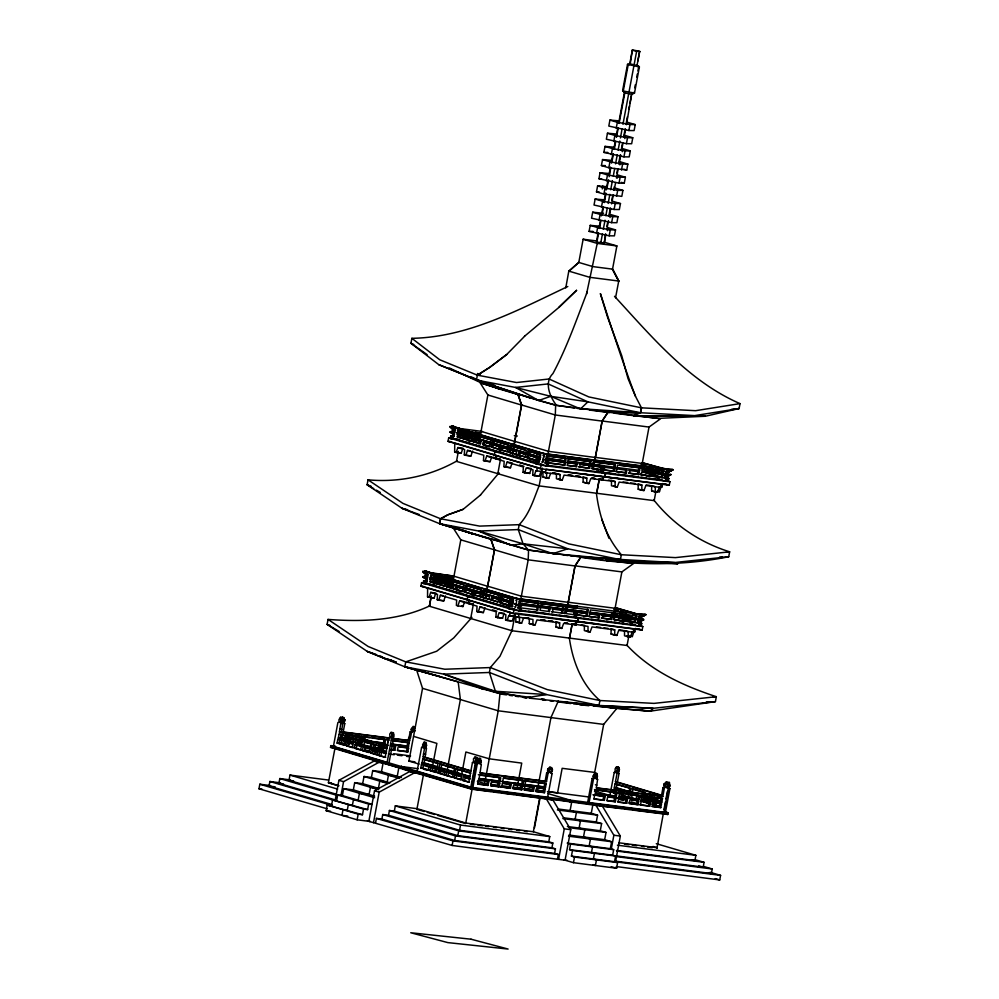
<?xml version="1.0" encoding="UTF-8"?>
<svg xmlns="http://www.w3.org/2000/svg" width="999" height="999" viewBox="0 0 999 999"><rect width="100%" height="100%" fill="white"/><g stroke="black" fill="none" stroke-linecap="round" stroke-linejoin="round"><path stroke-width="1.5" d="M628.933 635.476L627.072 645.491L512.012 630.744L515.322 612.999L634.028 628.808L633.378 632.267L618.743 630.369L616.858 635.389L614.722 635.114L614.735 629.857L592.032 626.922L590.147 631.942L588.011 631.668L588.024 626.41L572.202 623.763L569.542 638.086L572.202 623.9L575.849 624.949L576.498 621.503L577.747 621.878L578.396 618.369L574.4 617.07L580.519 617.869M614.722 635.114L611.076 634.04L611.088 628.783L614.735 629.857M611.488 480.494L611.475 485.751L617.257 487.1L619.155 482.08L641.845 485.002L641.833 490.259L643.968 490.546L645.866 485.526L660.489 487.412L661.138 483.966L546.103 469.243L545.454 472.689L560.089 474.575L560.052 479.832L562.2 480.107L564.098 475.087L586.8 478.022L586.763 483.279L588.911 483.553L590.809 478.533L615.134 481.555L615.122 486.813M624.537 630.519L624.525 635.776L628.171 636.85L630.319 637.125L632.205 632.105M628.171 636.85L628.184 631.593L625.761 630.881M641.833 490.259L638.186 489.198L638.199 483.941L641.845 485.002M659.315 487.262L657.429 492.282L655.282 491.995L651.635 490.934L651.648 485.676M655.282 491.995L655.294 486.738L652.871 486.026M523.513 618.194L521.615 623.214L515.834 621.853L515.859 616.595L508.766 615.546L507.142 620.479L505.594 620.029L505.881 614.685L499.1 612.674L497.477 617.619L495.941 617.157L496.216 611.825L479.92 606.992L478.296 611.925L476.76 611.475L477.035 606.131L459.552 600.948L457.917 605.881L456.381 605.431L456.668 600.099L440.384 595.267L438.736 600.199L437.2 599.737L437.5 594.405L430.719 592.395L429.083 597.327L427.535 596.878L427.634 587.837L420.929 586.151L421.578 582.642L427.709 583.441M519.468 622.939L519.505 617.682L515.859 616.595M575.849 624.949L563.686 623.376L561.775 628.396L559.627 628.121L559.665 622.864L536.975 619.929L535.064 624.949L532.917 624.675L529.283 623.588L529.32 618.331L525.274 617.819L528.309 618.194M532.917 624.675L532.954 619.417L508.766 615.546M546.603 478.096L542.957 477.01L542.994 471.765L546.628 472.839L546.603 478.096L548.751 478.371L550.649 473.364M559.627 628.121L555.993 627.035L556.031 621.778L559.665 622.864M586.763 483.279L583.129 482.192L583.154 476.935L586.8 478.022M528.546 550.087L581.018 556.955L575.062 565.958L528.209 559.827L460.801 539.847L453.059 527.722L490.734 538.998L494.443 549.912L485.239 598.838L494.555 549.837L490.859 538.911L528.546 550.087L528.209 559.827L519.255 607.355M512.437 453.921L521.653 404.995L517.957 394.068L555.644 405.244L555.307 414.985L546.353 462.512M512.125 462.799L510.501 467.744L505.432 467.082L503.883 466.633L504.17 461.288L486.675 456.106L485.027 461.038L483.491 460.576L483.791 455.244L467.495 450.412L465.859 455.344L464.31 454.895L464.61 449.562L457.829 447.552L456.193 452.485L454.657 452.023L454.745 442.994L494.58 454.807M527.509 468.007L531.306 468.494L529.682 473.426L523.064 472.315L523.351 466.983L507.055 462.15L505.432 467.082M545.454 472.689L540.971 471.353L539.335 476.298L534.265 475.636L532.729 475.187L533.016 469.842L526.236 467.832L524.612 472.777M478.296 687.025L499.975 693.456L498.239 710.789L484.627 783.516L487.637 783.903M596.653 493.244L599.3 478.946L602.335 479.333M569.567 802.16L570.004 799.749M656.955 848.238L663.324 813.611M600.249 806.006L667.769 814.485L668.081 812.749L665.147 811.875M327.285 808.853L258.978 788.773L259.827 784.215L270.642 785.614M331.843 804.52L269.018 786.051L269.867 781.493L280.607 782.879M336.251 800.199L278.921 783.353L279.807 778.558L290.522 779.944M336.688 794.342L288.986 780.319L289.972 775.087L328.434 780.044M367.445 820.679L370.204 821.49L357.142 819.804L326.173 810.701L327.222 805.057L362.487 814.722L363.536 809.078L269.867 781.493M331.518 805.619L332.567 799.974L367.632 809.602L368.656 804.07L337.687 794.967L336.663 800.499M335.214 800.162L338.911 780.306L374.051 761.063L383.316 762.262M341.009 795.416L343.569 781.668L378.696 762.437L383.092 762.999L414.061 772.102L409.677 771.54L374.538 790.771L368.843 821.315L452.122 845.454L565.059 860.214L570.754 829.669L552.934 799.949L549.775 799.013L602.522 806.343L620.329 836.063L615.496 862.025M371.953 804.27L342.37 795.579L343.668 788.636L353.334 789.884L374.625 796.141M353.334 789.884L354.682 782.642L362.674 783.678L378.434 788.311L379.782 781.131L387.187 782.08L388.461 775.212L397.24 776.348L398.863 767.632L401.198 767.931M362.674 783.678L364.011 776.498L371.416 777.447L389.947 782.891M357.142 819.804L358.191 814.16L327.222 805.057M371.416 777.447L372.702 770.579L381.481 771.703L401.386 777.559M381.481 771.703L383.092 762.999M373.489 822.676L379.183 792.145L414.323 772.901L421.054 773.775L380.781 761.937M375.562 822.951L376.411 818.393L381.868 819.093L454.645 840.496L554.595 853.396L558.366 854.507L557.517 859.065M381.868 819.093L382.717 814.535L388.536 815.284L457.804 835.651L551.935 847.801L555.444 848.838L554.595 853.396M388.536 815.284L389.423 810.489L394.33 811.126L459.552 830.306L548.763 841.82L552.834 843.006L551.935 847.801M400.949 768.593L401.398 766.196M394.33 811.126L395.304 805.893L417.145 808.703L465.971 823.064L533.354 831.755L549.75 836.575L548.763 841.82M423.588 774.1L416.883 809.327L424.275 811.488M452.122 845.454L452.972 840.896L376.411 818.393M454.645 840.496L455.494 835.938L382.717 814.535M457.804 835.651L458.703 830.856L389.423 810.489M459.552 830.306L460.527 825.062L395.304 805.893M545.054 798.788L471.478 789.16L471.803 787.424L330.856 745.629L330.532 747.352L400.961 768.443L401.336 766.533L418.194 768.706M423.339 774.725L472.127 788.935L465.671 823.551L437.574 815.359M580.956 556.843L575.012 565.846L566.158 613.398L575.062 565.958M593.294 468.556L602.147 421.004L608.091 412L660.576 418.768L649.013 427.06L602.147 421.004M533.354 831.755L539.81 797.152M534.453 827.934L540.072 797.839L516.908 794.804M601.523 472.265L602.497 472.552L603.758 465.784L602.784 465.497M613.673 468.406L614.66 468.693L603.758 467.12L604.732 467.407L604.233 470.092L614.16 471.378L615.396 464.735L604.233 463.286L604.57 461.426L603.596 461.138L673.076 469.655L670.816 471.266L666.932 470.929M577.584 612.325L587.512 613.598L576.61 612.037L577.584 612.325L577.085 615.009L587.012 616.283L588.249 609.652L587.262 609.365L586.026 615.996L587.012 616.283M575.849 624.837L576.485 621.39L594.792 623.701M577.772 621.765L578.421 618.256L573.95 616.945M621.902 478.846L604.882 476.91L605.531 473.401L598.076 471.216M614.16 471.378L613.174 471.091L613.686 468.319M604.233 463.286L603.246 462.999L614.41 464.448L613.948 466.945L614.934 467.232L591.595 464.16L603.746 465.896L602.497 472.552M599.125 617.857L598.139 617.557L598.638 614.885L599.625 615.172L599.125 617.857L589.185 616.57L590.421 609.927L612.849 612.824L611.613 619.467L602.21 618.244L602.709 615.559L601.723 615.272L612.112 616.783L602.709 615.559M626.273 472.939L625.287 472.652L625.786 469.967L626.773 470.254L626.273 472.939L616.333 471.653L617.569 465.01L639.997 467.907L638.761 474.55L629.358 473.339L629.857 470.654L628.87 470.367L639.26 471.865L638.286 471.578L637.787 474.263L638.761 474.55M558.591 859.377L564.273 828.833L546.465 799.113L541.62 797.689L597.677 804.919M569.592 802.01L569.942 800.087L547.927 793.556M611.613 619.467L610.639 619.18L611.138 616.495M589.959 612.424L612.387 615.322L611.413 615.034L611.875 612.537L612.849 612.824M619.58 465.109L639.023 467.619L638.548 470.117L639.535 470.404L617.107 467.507M567.007 860.301L564.073 859.914L573.463 862.674L616.57 868.243L617.619 862.599L614.535 861.7L615.596 856.056L572.477 850.486L569.542 849.625L570.566 844.093L568.194 843.393M622.627 614.323L637.137 618.593L613.761 615.334L621.878 571.903L633.441 563.611L605.656 560.027M641.458 467.619L649.013 427.06M635.701 619.667L613.486 616.795L614.472 617.082L613.973 619.767L636.363 622.739L621.853 618.468M614.747 615.621L615.209 613.124M641.37 467.919L642.357 468.206L641.895 470.704L664.098 473.576M617.619 862.599L574.512 857.042L571.428 856.131L572.477 850.486M573.463 862.674L574.512 857.042M633.341 615.072L636.238 615.921L635.002 622.564L619.043 617.869L620.279 611.226L621.64 611.4L621.178 613.898M660.476 470.154L663.386 471.004L662.15 477.647L646.191 472.952L647.427 466.308L653.221 468.019M662.849 474.75L641.62 472.165L641.121 474.85L663.511 477.822L647.552 473.126L648.051 470.442L646.69 470.267L656.842 473.251M615.596 856.056L612.649 855.194L613.686 849.662L610.314 848.675L611.613 841.732L604.67 839.684L606.018 832.442L600.274 830.756L601.61 823.576L596.291 822.015L597.564 815.147L591.271 813.286L592.882 804.582M597.677 791.508L594.542 791.458M655.781 492.057L654.183 500.636L539.135 485.901L497.827 473.676L500.474 459.353L493.194 457.192M636.438 615.709L635.202 622.352L614.472 619.667M632.267 631.518L634.802 631.843L635.451 628.396M659.39 486.675L661.925 487L662.562 483.541M640.347 623.913L637.362 623.251L637.861 620.566L640.571 621.141L641.995 620.017L638.136 619.105L638.648 616.321L640.022 616.495L638.723 623.426L640.347 623.913L639.884 626.423L631.118 624.075M667.494 478.996L664.51 478.334L665.009 475.649L667.719 476.223L670.853 474.45L668.006 475.412L668.993 475.699L665.284 474.2L665.796 471.403L667.157 471.578L665.871 478.521L667.494 478.996L667.032 481.506M638.511 626.248L638.985 623.726M666.133 478.821L665.659 481.331L658.266 479.158M639.472 623.064L638.486 622.777L640.759 623.064L640.284 625.574L641.271 625.861L641.733 623.351L639.472 623.064L640.759 616.133L643.668 616.183L645.928 614.56L636.101 613.748M666.62 478.146L665.634 477.859L667.894 478.146L667.432 480.656L668.406 480.956L668.88 478.434L666.62 478.146L667.906 471.216M637.861 620.566L639.21 620.966L640.621 619.842L638.136 619.105M665.009 475.649L667.632 475.661L667.769 474.925L665.284 474.2M642.732 619.068L643.581 620.092L641.845 620.616L640.859 620.329L642.732 619.068L640.421 618.781M423.988 586.55L420.929 586.151L513.349 613.561L642.157 630.069L642.807 626.56L639.822 625.686M453.296 438.386L448.701 437.799L448.039 441.308L540.484 468.718L669.268 485.214L669.929 481.718L666.945 480.844M611.301 848.975L613.861 835.239L596.041 805.506M616.433 850.436L694.904 860.564L695.878 855.319L656.293 843.68M615.933 855.856L703.184 867.12L704.083 862.324L695.204 859.714M614.685 861.051L711.388 873.538L712.237 868.98L703.396 866.383M616.246 866.57L719.73 879.932L720.579 875.374L710.127 872.289M429.957 605.781C397.977 620.816 362.649 621.94 328.047 619.417L327.123 624.35L367.257 651.423L404.832 666.808L498.838 693.393M457.117 460.826C430.094 476.211 398.951 482.679 368.032 479.832L367.108 484.765L401.998 508.291L439.56 523.676L473.076 534.003L462.887 530.144M333.354 746.703L337.887 722.539L339.073 722.027L338.936 719.68L340.484 717.294L342.445 717.544L342.844 720.516L341.883 722.539L342.744 723.651L341.358 732.329L387.6 746.078M342.744 723.651L340.796 723.401L339.935 722.289L340.896 720.267L340.484 717.294M567.807 286.501C518.506 309.827 467.682 337.35 411.875 338.324L410.951 343.244L438.836 364.697L499.587 389.073L518.756 394.717L476.411 380.082M337.812 739.248L345.317 741.483L344.593 745.304L337.088 743.081L337.812 739.248L339.76 739.497L339.036 743.331L345.292 745.192M389.011 762.911L393.544 738.761L393.494 732.742L391.084 732.354L389.747 734.028L389.91 737.1L388.748 737.674L387.137 746.265L339.398 732.08L340.796 723.401M339.073 734.128L354.183 738.623L353.509 742.22L338.399 737.724L339.073 734.128L354.757 738.473M342.145 721.74L340.809 723.101M354.083 742.057L340.347 737.974L341.021 734.39M389.535 738.199L343.156 732.205L344.767 723.613L343.544 722.564L345.055 719.829L342.807 718.506M345.317 743.818L341.009 743.268L341.733 739.435L350.349 740.546L349.625 744.38L348.226 743.968L348.701 741.408M362.55 740.471L342.033 737.824L342.707 734.228M347.165 742.032L353.209 743.83L352.497 747.652L346.453 745.853L347.165 742.032L352.747 743.356M353.234 747.552L348.401 746.116L349.113 742.282M352.035 744.692L352.759 740.858M355.107 744.392L361.388 746.253L360.676 750.087L354.383 748.214L355.107 744.392L362.088 746.141M356.044 739.173L370.741 743.543L370.067 747.14L355.369 742.769L356.044 739.173L357.992 739.422L357.317 743.019L370.554 746.952M361.363 749.962L356.343 748.476L357.055 744.642M360.139 744.193L360.614 741.645L357.53 741.246M361.363 738.86L361.813 736.475L351.561 735.139M361.538 744.617L362.013 742.057L360.614 741.645M362.762 739.285L363.211 736.887L361.813 736.475M363.161 746.777L369.53 748.676L368.806 752.509L362.45 750.611L363.161 746.777L370.204 748.551M364.623 739.522L365.072 737.125L363.673 736.713L369.518 737.474M363.711 746.203L364.423 742.369L371.815 743.331M369.48 752.372L364.398 750.861L365.11 747.04M372.078 743.943L386.8 748.313L386.126 751.91L371.403 747.527L372.078 743.943L387.275 748.139M371.266 749.188L377.909 751.161L377.185 754.994L370.542 753.021L371.266 749.188L378.534 751.023M386.601 751.723L373.351 747.776L374.026 744.193M377.809 754.857L372.49 753.271L373.214 749.437M375.524 745.117L375.05 747.664L383.791 748.8L384.515 744.967L378.683 744.218M378.921 755.506L379.645 751.685L385.826 753.521L385.102 757.342L378.921 755.506L385.814 757.23M380.869 755.756L381.593 751.935L386.538 753.408M384.14 739.36L385.552 739.772L384.877 743.368L383.479 742.944L384.14 739.36L372.44 737.849M386.438 749.138L387.15 745.316L385.751 744.892L388.561 745.254M387.462 743.706L388.124 740.109L386.725 739.697L389.735 740.084M352.747 752.459L387.063 762.662L391.596 738.511L390.984 737.512L392.083 734.802L391.084 732.354M423.027 577.285L423.164 576.548L427.609 577.285L428.134 574.5L427.16 574.213L425.861 581.143L426.835 581.43L427.335 578.746L423.027 577.285L427.335 578.746M450.174 432.367L450.312 431.63L454.757 432.367L455.282 429.582L454.295 429.295L453.009 436.226L453.983 436.513L454.483 433.828L450.174 432.367L454.483 433.828M424.001 577.572L423.164 576.548M451.148 432.654L450.312 431.63M423.601 580.844L424.575 581.143L424.1 583.653L423.126 583.366L423.601 580.844L425.861 581.143M458.916 439.722L450.274 438.449L450.736 435.939L453.009 436.226M426.098 576.885L426.236 576.161L424.875 575.986L425.749 577.784L427.085 578.184L426.585 580.869L424.962 580.382L426.323 580.556M451.885 431.793L452.01 431.068L453.384 431.243L453.246 431.968M451.248 438.736L451.723 436.226L450.736 435.939M394.855 750.224L393.444 749.812L394.168 745.991L395.567 746.403L394.855 750.224L390.646 749.687M491.745 539.572L439.647 523.688L440.559 518.768L447.689 514.847L463.199 509.278L480.569 494.967M431.056 577.734L431.556 575.099L447.502 579.832M458.204 432.817L458.703 430.182L474.65 434.915M429.383 606.231L431.256 596.228L429.383 606.231L512.012 630.744M458.379 451.361L456.493 461.388L497.802 473.663M407.779 742.419L409.19 742.831L408.516 746.428L407.117 746.003L407.779 742.419L394.255 740.671M408.766 737.524L410.177 737.936L409.627 740.808L408.229 740.384L408.766 737.524L410.489 737.974L411.563 732.242L413.211 731.118L411.201 729.857L411.376 728.895L413.149 726.373L414.548 726.785L414.897 728.508L413.499 728.096M407.879 751.91L406.481 751.498L407.205 747.677L408.603 748.089L407.879 751.91L397.427 750.561L398.151 746.74L408.603 748.089M409.078 737.562L410.164 731.817L413.124 731.605M506.88 354.433L489.872 367.32L477.322 375.162L476.511 380.107L531.231 398.326M411.725 731.181L411.201 729.857M412.599 730.269L414.548 726.785M419.118 764.085L408.928 761.063L422.54 688.336L416.608 670.004M446.59 586.8L454.707 588.973L446.59 586.8L447.827 580.157L463.836 584.677M474.238 439.198L480.994 441.196L480.494 443.881L473.738 441.883L474.975 435.239L492.445 440.197L474.975 435.239M447.952 586.975L448.451 584.29L447.09 584.115L453.846 586.113L453.346 588.798M463.374 587.175L448.726 582.829L449.2 580.332M480.507 443.656L475.099 442.058L475.599 439.373L481.006 440.971M490.509 442.257L475.874 437.912L476.336 435.414M451.361 584.427L451.86 581.743L447.415 581.168M452.135 580.282L452.597 577.784L446.678 577.022M478.509 439.51L479.008 436.825L476.048 436.451M479.283 435.377L479.745 432.879L475.299 432.305M471.303 770.928L425.062 757.205L426.448 748.538L425.586 747.414L426.536 745.391L426.136 742.432L424.188 742.17L422.639 744.555L422.777 746.902L421.59 747.414L417.058 771.578L430.494 775.561M451.61 588.773L460.801 539.847M478.683 443.918L487.887 394.992L480.144 382.867L517.819 394.143L521.515 405.057L512.325 453.983M426.448 748.538L424.5 748.276L423.638 747.165L424.587 745.142L424.188 742.17M421.516 764.123L429.021 766.358L428.309 770.179L420.804 767.956L421.516 764.123L423.464 764.385L422.752 768.206L429.008 770.067M474.787 757.205L475.786 759.64L474.687 762.362L475.299 763.361L477.247 763.611L477.197 757.592L474.787 757.205L473.451 758.878L473.613 761.95L472.452 762.524L470.854 771.116L423.114 756.955L424.5 748.276M422.777 759.015L437.899 763.498L437.225 767.082L422.102 762.599L422.777 759.015L438.474 763.336M447.827 580.157L463.936 584.927L462.687 591.57L455.556 589.46L456.068 586.775L464.56 589.06L456.068 586.775M491.083 440.022L489.835 446.653L482.704 444.543L483.204 441.858L490.347 443.968M437.799 766.932L424.051 762.849L424.725 759.265M462.637 591.321L456.93 589.635L457.43 586.95M489.772 446.416L484.065 444.717L484.577 442.033L491.708 444.155M430.881 766.907L436.925 768.693L436.201 772.527L430.157 770.729L430.881 766.907L437.662 768.593M471.828 591.221L464.76 589.348L471.878 591.47L471.378 594.143L464.26 592.032L465.497 585.402L473.551 587.549M498.976 446.303L491.908 444.443L499.025 446.553L498.526 449.238L491.408 447.115L492.644 440.484L508.716 445.017M432.28 767.919L436.638 769.23L432.217 767.969L436.875 743.393L413.549 736.35M436.95 772.414L432.117 770.991L432.829 767.157M471.316 593.906L465.621 592.207L466.87 585.576M498.464 448.988L492.769 447.302L494.006 440.659M494.268 455.02L494.892 451.56L448.701 437.799M421.578 582.642L467.782 596.415L467.145 599.862L468.943 600.099L468.306 603.546L473.376 604.195L470.691 618.518M496.053 455.244L495.429 458.703L500.499 459.353M438.811 769.255L445.104 771.128L444.38 774.949L438.099 773.089L438.811 769.255L440.771 769.505L440.047 773.338L445.079 774.824M439.747 764.048L454.458 768.406L453.783 771.99L439.073 767.632L439.747 764.048L454.932 768.219M471.803 596.927L473.051 590.272L474.413 590.446M473.514 587.774L473.863 585.913L475.237 586.088M473.164 594.68L481.655 596.965L473.164 594.68L473.676 591.995L480.731 593.856M492.644 440.484L508.678 445.242L507.442 451.873L500.312 449.762L500.824 447.077L507.879 448.951M454.258 771.815L441.034 767.881L441.695 764.297M474.537 594.855L475.037 592.17M507.38 451.635L501.685 449.937L502.185 447.252M446.878 771.653L453.246 773.538L452.522 777.359L446.153 775.474L446.878 771.653L453.921 773.413M447.065 770.778L460.389 699.562L458.266 682.567M480.294 596.79L481.53 590.147L465.497 585.402M453.196 777.234L448.101 775.724L448.826 771.902M481.855 597.252L490.359 599.55L481.855 597.252L483.104 590.621L500.574 595.566L483.104 590.621M509.003 452.335L517.507 454.632L509.003 452.335L510.252 445.704L524.787 449.787M483.229 597.427L484.465 590.796M510.364 452.522L510.889 449.75M527.247 453.146L511.138 448.376L511.613 445.879M455.781 768.805L470.517 773.164L469.842 776.76L455.107 772.389L455.781 768.805L470.991 772.989M454.97 774.05L461.625 776.023L460.901 779.844L454.258 777.884L454.97 774.05L460.914 775.486M488.986 599.375L489.498 596.69L482.355 594.567L489.435 596.44M516.133 454.458L516.633 451.773L509.502 449.662L510.876 449.837M470.317 776.573L457.067 772.639L457.729 769.055M461.526 779.707L456.206 778.134L456.918 774.3M499.2 595.392L497.964 602.035L491.208 600.024L491.708 597.34L498.476 599.125M518.356 455.107L526.473 457.292L518.356 455.107L518.856 452.435L525.624 454.208M497.977 601.81L492.569 600.199L493.069 597.514M519.717 455.294L520.217 452.609M462.637 780.369L463.349 776.535L469.542 778.371L468.818 782.205L462.637 780.369L469.53 782.08M464.585 780.619L465.297 776.785L470.254 778.258M525.112 457.117L526.348 450.474L510.252 445.704M512.699 606.405L499.65 602.534L500.149 599.85L508.766 602.172M513.486 602.26L500.424 598.389L500.899 595.891L509.515 598.226M538.399 461.063L526.798 457.617L527.297 454.932L538.898 458.379M540.621 457.342L527.572 453.471L528.046 450.974L538.111 453.733M512.624 606.156L501.023 602.709L502.26 596.066M538.311 460.801L528.159 457.792L529.408 451.161M470.779 787.512L475.299 763.361M471.353 787.649L475.874 763.486L478.858 763.261L478.334 761.937L476.935 761.525L479.07 758.066L480.469 758.478L481.231 761.338L480.069 763.423L481.318 764.422L480.019 773.076L546.515 781.618L548.126 773.026L549.787 771.703L547.564 770.366L547.827 768.93L550.187 767.232M565.771 287.887L568.806 271.104L578.796 262.437L583.141 239.223L596.69 240.971M472.752 788.061L477.272 763.898L478.858 763.261M477.46 762.849L476.935 761.525M478.334 761.937L480.469 758.478M508.391 602.597L510.826 603.821L508.391 602.597L508.528 601.86L512.974 602.597L508.528 601.86M537 458.616L539.847 459.153L537 458.616L535.664 456.955L540.122 457.692L535.664 456.955M509.365 602.884L509.502 602.16M537.974 458.903L536.65 457.242M517.757 598.751L508.166 596.74L509.727 598.851L513.498 599.812L512.2 606.743L508.953 606.168L508.491 608.678L515.596 609.765M528.046 450.974L540.646 454.895L539.348 461.825L536.101 461.251L535.639 463.761L543.294 464.747M509.465 608.965L509.94 606.455L508.953 606.168M536.613 464.048L537.087 461.538L536.101 461.251M512 602.31L512.512 599.525M538.361 461.538L538.873 458.853M539.135 457.392L539.66 454.607M509.615 615.796L510.264 612.35L468.943 600.099M494.255 455.007L537.387 467.507L536.75 470.954L535.901 470.704L534.265 475.636M475.449 597.402L467.782 596.415L514.01 610.052L513.349 613.561L510.264 612.35M502.584 452.559L494.892 451.56L541.146 465.222L540.484 468.718L537.387 467.507M515.609 607.267L516.733 600.536L515.746 600.237M542.757 462.35L543.993 455.706M539.135 485.901L542.457 468.156M513.199 609.203L520.479 611.138L520.954 608.616L517.969 607.966L519.255 601.036L520.629 601.211L520.104 603.995L522.602 604.732L521.178 605.856L518.469 605.282L521.178 605.856M540.347 464.285L547.627 466.221L548.101 463.711L545.104 463.049L546.403 456.118L547.777 456.293L547.252 459.078L549.737 459.815L549.6 460.551L545.616 460.364L548.326 460.939M607.554 230.682L608.116 227.685L615.534 229.882L614.41 235.864L609.178 235.814L589.098 231.356L590.222 225.374L599.675 226.186M603.546 213.274L592.682 212.213L591.558 218.194L611.638 222.652L616.883 222.702L617.994 216.721L610.576 214.523L610.014 217.52M604.607 199.862L595.142 199.051L594.018 205.032L614.098 209.49L619.343 209.54L620.466 203.559L613.036 201.361M615.509 188.199L622.926 190.397L621.803 196.378L603.908 194.068L596.49 191.87L597.602 185.889L607.067 186.701M617.407 178.034L617.969 175.037L625.386 177.235L624.263 183.217L619.03 183.167L598.95 178.709L600.074 172.727L609.527 173.539M619.867 164.872L620.429 161.875L627.847 164.073L626.735 170.055L608.828 167.757L601.41 165.547L602.534 159.565L611.987 160.377M622.34 151.711L622.889 148.714L630.319 150.911L629.195 156.905L623.95 156.843L603.871 152.385L604.994 146.403L614.46 147.215M616.92 134.053L607.454 133.242L606.343 139.223L626.423 143.681L631.655 143.744L632.779 137.75L625.362 135.552L624.8 138.549M619.38 120.891L609.927 120.08L608.803 126.061L628.883 130.519L634.115 130.582L635.239 124.6L627.822 122.39M520.954 608.616L519.33 608.141L519.83 605.456M548.101 463.711L546.478 463.224L546.977 460.539M519.118 610.963L519.592 608.441M546.266 466.046L546.74 463.536M487.4 781.193L488.798 781.618L488.074 785.439L486.675 785.027L487.4 781.193L484.415 780.818M518.319 617.532L518.968 614.073M519.805 605.681L521.228 604.557L518.743 603.821L520.104 603.995M546.952 460.764L548.376 459.64L545.891 458.903L547.252 459.078M602.285 188.936L602.847 185.951M622.652 90.397L627.522 64.336L629.77 63.824L637.499 65.547L639.385 66.97L634.502 93.032L632.13 94.256L624.8 92.957L622.652 90.397L624.8 92.957L619.105 123.414M596.515 233.554L597.639 227.572L590.222 225.374M598.975 220.392L600.099 214.41L592.682 212.213M601.448 207.23L602.559 201.249L595.142 199.051M603.908 194.068L605.032 188.087L597.602 185.889M606.368 180.919L607.492 174.925L600.074 172.727M608.828 167.757L609.952 161.776L602.534 159.565M611.301 154.595L612.412 148.614L604.994 146.403M613.761 141.433L614.885 135.452L607.454 133.242M616.221 128.272L617.345 122.29L609.927 120.08M586.538 294.031L597.24 243.406L583.141 239.223M598.176 232.63L596.465 241.77L600.736 243.044L604.195 243.481L605.906 234.353M599.038 228.072L600.461 220.454M601.311 215.884L603.021 206.743M603.883 202.185L605.594 193.044M606.156 189.997L607.867 180.856M609.015 174.775L610.439 167.158M611.288 162.587L612.712 154.97M613.848 148.888L615.284 141.271M616.133 136.701L617.557 129.096M618.693 123.002L624.4 92.545M629.77 63.824L632.367 49.95L639.685 51.261L637.087 65.135L639.385 66.97L627.522 64.336M596.878 242.183L598.588 233.042M599.437 228.471L600.861 220.866M602.01 214.773L603.433 207.155M604.283 202.585L605.993 193.456M606.855 188.886L608.566 179.745M609.128 176.711L610.839 167.57M611.7 162.999L613.411 153.858M614.26 149.301L615.684 141.683M616.545 137.113L618.244 127.972M632.367 49.95L630.182 64.236L628.146 64.972L623.276 91.034L634.502 93.032L633.878 92.407L631.718 93.856L626.423 124.713M498.389 782.617L499.8 783.029L499.075 786.85L497.677 786.438L498.389 782.617L491.383 781.705M500.099 781.418L479.033 778.708L479.707 775.112L500.761 777.821L500.099 781.418L498.688 780.993L499.363 777.409L478.309 774.7M600.736 243.044L602.447 233.903M603.309 229.333L605.019 220.205M605.869 215.634L607.292 208.017M608.154 203.446L609.865 194.318M610.714 189.748L612.424 180.607M613.274 176.036L614.71 168.431M615.559 163.861L617.27 154.72M618.119 150.15L619.83 141.021M620.404 137.974L622.115 128.834M622.964 124.263L636.638 51.224L640.097 51.661M501.71 787.2L502.435 783.366L511.188 784.49L510.464 788.323L500.312 786.775L510.464 788.323M605.506 233.941L604.195 243.481M606.93 226.323L607.492 223.277M608.915 215.672L610.352 208.054M611.775 200.437L612.624 195.866M613.761 189.785L614.335 186.738M616.895 173.027L617.469 169.98M618.893 162.375L620.317 154.758M621.178 150.187L622.315 144.106M623.738 136.488L625.162 128.871M626.023 124.301L627.447 116.696M628.87 109.078L629.432 106.031M630.007 102.984L631.43 95.38M637.874 60.976L639.435 52.647M606.768 229.782L608.466 220.642M609.328 216.084L610.751 208.466M611.613 203.896L613.311 194.755M614.173 190.197L615.596 182.58M616.445 178.009L618.156 168.868M619.018 164.311L620.729 155.17M621.578 150.599L623.001 142.994M624.15 136.9L625.574 129.283M520.192 600.811L537.962 603.109L536.725 609.74L537.699 610.039L538.199 607.355L537.225 607.055M548.076 460.039L565.347 462.437L564.847 465.122L563.861 464.835L565.109 458.191L548.813 456.093M634.74 87.8L635.314 84.74M636.75 77.073L637.325 74.013M637.899 70.941L638.761 66.346M520.704 603.596L538.473 605.894L538.948 603.396L537.962 603.109M546.366 458.491L565.621 460.976L566.083 458.479L565.109 458.191M609.178 235.814L610.302 229.832L615.534 229.882M611.638 222.652L612.762 216.671L617.994 216.721M614.098 209.49L615.222 203.509L620.466 203.559M616.57 196.328L617.682 190.347L622.926 190.397M619.03 183.167L620.154 177.185L625.386 177.235M621.49 170.005L622.614 164.023L627.847 164.073M623.95 156.843L625.074 150.861L630.319 150.911M626.423 143.681L627.534 137.7L632.779 137.75M628.883 130.519L629.994 124.538L635.239 124.6M589.622 468.319L578.721 466.745L589.622 468.319L590.871 461.675L567.457 458.491L568.443 458.791L567.195 465.422L576.61 466.633L577.11 463.948L566.72 462.45L577.11 463.948M509.065 787.899L509.79 784.078L502.497 783.141M576.61 466.633L575.624 466.346L576.136 463.661M569.043 271.179L578.771 262.437L592.894 266.608L612.537 269.143L618.681 281.056L612.537 269.143L616.883 245.941L604.095 242.158M549.462 611.55L549.962 608.866L548.988 608.578L548.488 611.263L549.462 611.55L540.059 610.339L541.296 603.696L563.723 606.593L562.487 613.236L551.573 611.663L552.547 611.95L553.046 609.265L552.072 608.978L562.986 610.551L562 610.252M579.695 467.033L580.194 464.348L590.134 465.634L579.22 464.06M521.116 785.539L522.527 785.951L521.803 789.772L520.404 789.36L521.116 785.539L515.209 784.777M522.427 780.369L523.826 780.793L523.164 784.377L521.765 783.965L522.427 780.369L503.409 777.934M615.546 297.789L618.731 281.044L612.537 269.143M524.288 780.619L525.686 781.031L525.012 784.615L545.529 787.262L546.203 783.666L525.749 780.806M524.937 786.263L524.213 790.084L533.478 791.283L534.19 787.449L523.538 785.838L534.19 787.449M540.322 603.408L562.749 606.306L561.5 612.936L562.487 613.236M588.648 468.032L589.16 465.259M567.969 461.276L590.409 464.173L589.422 463.886L589.885 461.388M588.249 609.652L564.922 606.58L565.909 606.868L564.66 613.511L563.686 613.224L574.587 614.797L575.087 612.112L574.1 611.813L573.601 614.497L574.587 614.797M533.478 791.283L532.08 790.858L532.792 787.037M593.206 468.643L602.16 421.103L608.116 412.112M543.369 791.096L537.337 790.321L550.948 717.582L558.341 700.986M601.248 466.908L602.235 467.195L601.723 469.88L600.749 469.592L601.248 466.908L591.333 465.621M596.665 493.344L599.338 479.058L602.984 480.107L603.633 476.66L604.87 477.035L605.531 473.526L596.59 470.879M520.192 610.352L575.362 617.469L576.598 610.814L575.624 610.514L576.61 610.701L575.374 617.357L635.139 625.074M577.072 608.316L577.422 606.455L576.435 606.156L577.434 606.343L577.085 608.204L576.098 607.916L577.072 608.316L565.909 606.868M601.723 469.88L591.808 468.593L593.044 461.963L604.22 463.399L604.57 461.538L603.583 461.238L543.931 453.546M546.515 781.618L545.117 781.206L546.715 772.602L549.675 772.327M538.074 787.712L543.818 788.448L543.106 792.282L535.926 791.358M545.529 787.262L544.13 786.837L544.792 783.253M548.276 771.915L547.564 770.366M545.217 788.873L536.6 787.761L535.889 791.583L544.505 792.694L545.217 788.873L543.818 788.448M548.963 770.791L549.238 769.355L551.585 767.644L552.484 769.842L551.173 772.614L552.072 773.526L547.564 797.677L544.505 797.289M600.411 293.718L607.492 317.02L621.715 355.619L627.996 378.534L635.476 396.303L641.47 407.829L640.546 412.749L633.516 415.671L614.26 413.161M596.428 493.593C599.6 516.92 606.081 536.95 621.353 554.745L620.391 559.665L570.791 555.906M595.142 778.209L592.145 778.433L587.624 802.597L589.023 803.009L593.543 778.845L595.229 777.734L593.206 776.473L593.394 775.511L595.354 773.014L596.753 773.426L597.514 776.285L596.341 778.371L597.602 779.37L596.303 788.024L662.787 796.565L664.397 787.974L666.071 786.65L663.836 785.314L664.11 783.878L666.47 782.18M593.593 778.221L603.671 724.387L616.72 708.516L587.524 704.745M594.605 776.885L596.753 773.426M594.617 795.216L593.906 799.05L604.358 800.386L605.069 796.565L593.219 794.804L605.069 796.565M595.978 790.072L595.317 793.656L616.371 796.365L617.045 792.769L594.58 789.647L617.045 792.769M604.358 800.386L602.959 799.974L603.671 796.141M609.989 795.042L614.235 772.402L615.134 771.84L615.122 768.793L616.408 767.045L618.818 767.419L619.43 769.68L618.306 771.703L616.358 771.453L617.07 773.238L615.459 781.842L661.7 795.604M616.358 771.453L617.469 769.43L616.408 767.045M615.809 793.631L613.336 792.894L614.06 789.06L616.008 789.31L614.972 795.941L616.371 796.365M615.034 783.865L629.757 788.248L629.083 791.832L614.36 787.449L615.034 783.865L630.232 788.061M662.162 795.416L617.407 782.092L619.018 773.501L618.306 771.703M614.672 797.564L616.071 797.976L615.359 801.797L613.96 801.385L614.672 797.564L607.654 796.653M629.557 791.645L616.308 787.699L616.982 784.115M619.63 793.106L618.955 796.69L639.435 799.325L640.109 795.741L618.231 792.694L640.109 795.741M619.53 794.729L620.242 790.908L614.06 789.06M628.621 793.406L627.909 797.227L621.253 795.254L621.74 792.694M628.521 797.09L623.201 795.504L623.688 792.944M626.061 799.025L627.459 799.437L626.748 803.271L625.349 802.846L626.061 799.025L617.307 797.901L625.511 800.124M633.453 798.875L629.632 797.739L630.357 793.918L632.305 794.168L631.58 798.001L634.128 798.75M636.001 799.637L636.713 795.816L630.357 793.918M638.086 804.719L629.22 803.583L629.932 799.762L638.798 800.898L638.086 804.719L636.675 804.307L637.399 800.486L631.48 799.724M637.774 800.162L638.711 795.329M640.559 795.566L641.957 795.978L641.283 799.562L661.8 802.209L662.474 798.613L642.02 795.753M649.575 803.683L645.953 802.597L646.665 798.775L648.613 799.025L647.901 802.859L650.312 803.571M649.063 801.985L650.474 802.397L649.75 806.23L648.351 805.806L649.063 801.985L641.358 800.986M651.997 804.407L652.709 800.574L646.665 798.775M660.102 806.817L653.846 804.957L654.32 802.397M659.552 806.318L655.794 805.206L656.268 802.647M660.102 803.396L661.5 803.82L660.776 807.642L659.377 807.229L660.102 803.396L654.357 802.659M661.8 802.209L660.401 801.785L661.076 798.201M662.787 796.565L661.388 796.153L662.999 787.562L665.946 787.274M664.547 786.862L663.836 785.314M665.234 785.738L665.509 784.302L667.869 782.592L668.756 784.789L667.444 787.562L668.356 788.486L663.836 812.624L660.776 812.237M669.892 788.623L667.944 788.373L667.057 787.249L668.019 785.226L669.967 785.476L669.005 787.499L669.892 788.623L665.359 812.786M663.973 809.515L665.396 801.96M665.958 798.95L667.369 791.395M614.522 296.291C651.685 336.601 688.598 381.293 740.022 403.621L739.098 408.541L705.294 416.258L658.366 418.369L633.516 415.671L705.294 416.258L633.516 415.671M728.721 556.73L674.55 562.537L580.144 557.155C629.345 565.209 679.67 566.683 728.721 556.73L729.645 551.81C699.762 542.519 673.276 524.525 653.821 499.975M616.458 708.416L649.999 711.201L715.421 701.623L716.333 696.703C683.179 685.726 650.799 671.041 626.66 644.929M656.917 491.358L659.452 491.683L661.076 486.75L661.925 487M629.795 636.213L632.33 636.538L633.965 631.593L634.802 631.843M478.296 611.925L483.366 612.587L484.99 607.642M497.477 617.619L502.547 618.269L504.17 613.336L500.374 612.837M513.836 616.196L512.212 621.141L507.142 620.479M456.193 452.485L461.263 453.134L462.899 448.201L457.829 447.552M465.859 455.344L470.916 456.006L472.564 451.061M429.083 597.327L434.153 597.989L435.789 593.056L430.719 592.395M438.736 600.199L443.806 600.849L445.442 595.916M485.027 461.038L490.097 461.688L491.745 456.755M457.917 605.881L462.987 606.543L464.622 601.61M587.287 291.795C576.635 319.355 566.933 347.465 552.934 373.551C543.856 382.467 549.837 396.778 556.468 405.307L574.512 408.017M539.16 485.714C533.666 499.138 529.557 513.986 519.193 524.662L518.281 529.582L523.051 543.793L528.334 549.949L557.442 554.208M549.999 455.519L551.598 455.132L549.875 456.593L548.513 456.418L551.373 455.706M522.864 600.436L524.45 600.049L522.727 601.51L521.366 601.323L524.225 600.611M669.392 470.804L670.991 470.417L669.268 471.878L667.906 471.703L670.766 470.979M642.245 615.721L643.843 615.334L642.12 616.783L640.759 616.608L643.618 615.896M668.781 784.015L669.417 782.467L667.469 782.217M512.524 629.345L499.962 656.293L490.334 667.557L489.41 672.477L495.404 691.258L500.511 693.593M672.09 469.368L672.802 470.229M644.942 614.273L645.654 615.147M617.882 768.306L618.369 767.294M342.669 717.27L340.372 719.055M480.482 494.955L499.05 472.777M471.94 617.37L453.771 637.886L436.675 651.248L405.744 661.875L368.181 646.503L328.047 619.417M524.6 336.301L506.78 354.408L489.76 367.295L477.435 375.187L516.508 382.53L549.063 378.996L588.823 396.928L641.433 407.829L640.509 412.749L607.23 412.325L589.435 410.052M576.585 290.347L558.953 307.367L524.5 336.276M558.841 307.342L576.535 290.334M537.125 400.037L476.511 380.107L515.584 387.45L550.661 396.316L580.531 408.928L587.899 401.848L640.509 412.749L577.522 408.479M341.77 719.48L343.431 717.607L344.205 718.93M414.41 731.28L415.309 730.631M652.834 710.064L649.999 711.201L593.394 705.993M463.286 509.29L447.777 514.86L440.559 518.768L439.56 523.676L528.334 549.949M538.598 400.524L550.661 396.316L587.899 401.848L548.151 383.916L515.584 387.45L538.598 400.524L556.468 405.307M552.996 553.646L567.782 548.763L620.391 559.665L552.996 553.646L523.051 543.793L478.708 531.043L439.647 523.688M523.201 697.389L526.261 697.839L546.366 694.542L598.975 705.444L653.084 708.303L715.421 701.623M740.022 403.621L695.591 410.689L641.47 407.829M731.343 409.39L739.098 408.541L694.667 415.609L640.546 412.749L606.843 412.187L609.815 412.575M606.818 560.639L674.55 562.537L677.684 563.736L606.818 560.639L620.429 559.665M726.598 551.923L729.645 551.81L675.461 557.617L621.353 554.745M719.592 557.067L722.639 556.955M713.298 696.815L716.333 696.703L654.008 703.383L599.899 700.524L547.277 689.622L490.334 667.557L444.817 669.23L405.744 661.875L404.832 666.808L457.405 681.605M706.318 701.96L710.863 701.798M603.871 152.385L607.804 152.435M601.41 165.547L605.344 165.597M598.95 178.709L601.573 178.734M596.49 191.87L599.1 191.895M589.098 231.356L593.031 231.393M573.688 703.945L598.975 705.444L599.899 700.524C581.63 684.515 572.789 661.825 569.368 638.174M700.699 416.071L705.294 416.258M579.62 704.732L582.679 704.869M587.275 705.094L653.084 708.303L649.999 711.201L639.422 709.777M664.235 469.13L673.076 469.655M645.928 614.56L637.087 614.035L615.409 607.829M668.468 562.986L677.684 563.736M610.364 707.904L613.411 708.166M557.554 701.66L598.975 705.444L529.345 698.164M585.739 705.294L581.143 704.869L588.861 705.731M594.68 772.402L562.15 768.318L557.554 792.856L547.452 791.583M537.337 790.321L544.567 791.22M601.573 805.868L621.64 808.391M624.725 808.778L629.358 809.352M632.454 809.739L661.775 813.423M624.537 844.167L629.17 844.742M632.255 845.129L636.887 845.716M641.52 846.29L644.605 846.677M647.702 847.065L652.335 847.651M580.531 408.928L583.503 409.303M563.374 554.969L567.819 555.531M542.569 699.924L545.529 700.299M549.974 700.861L552.947 701.236M597.24 243.406L616.883 245.941M618.731 281.044L589.672 277.297L568.806 271.104M489.41 384.066L492.495 384.465M454.408 428.284L453.047 428.096L452.023 425.836L459.54 428.471L449.95 426.511L452.497 428.908L450 427.122M452.023 425.836L458.179 428.296L482.492 431.481M514.31 435.651L517.332 436.039M457.53 430.007L460.489 430.394M461.476 430.681L458.516 430.294L457.267 436.938L478.009 439.61M467.395 431.443L480.731 433.166M458.541 432.692L470.392 434.228M451.286 431.93L454.757 432.367M458.042 432.792L477.297 435.277M458.279 434.153L461.238 434.54M468.643 435.489L471.603 435.876M457.767 434.253L463.698 435.015M466.658 435.402L479.982 437.125L479.008 436.825M502.372 441.171L501.011 440.996L500.661 442.857L502.022 443.032M475.874 437.912L474.513 437.737L490.609 442.52M453.471 435.639L452.11 435.464L453.733 435.951M457.767 436.838L471.103 438.561M451.723 436.226L453.983 436.513M450.274 438.449L453.334 438.848M456.406 439.235L459.465 439.635M468.106 440.909L473.414 441.558L457.455 436.825L457.954 434.14L472.465 438.436M475.774 441.895L480.369 442.495M595.367 457.392L642.232 463.436M473.738 441.883L475.099 442.058M501.56 445.529L500.199 445.354L498.951 452.01L500.312 452.185M482.704 444.543L484.065 444.717M511.138 448.376L509.777 448.201L525.886 452.972M451.111 441.695L448.039 441.308L453.409 442.657M604.57 461.426L664.61 469.168L642.432 462.649M458.179 428.296L543.856 453.696L604.57 461.538M491.408 447.115L492.769 447.302M642.856 468.119L663.586 470.791L662.349 477.435L640.134 474.562M500.312 449.762L501.685 449.937M594.855 462.025L601.835 462.924M642.357 468.206L664.572 471.078M527.572 453.471L540.546 457.092M546.84 455.994L566.083 458.479M568.443 458.791L590.871 461.675M546.865 458.391L565.621 460.976M568.493 461.188L589.422 463.886M670.853 474.45L666.408 473.713L667.394 474.001M548.376 459.64L549.737 459.815M667.769 474.925L669.13 475.099M626.773 470.254L615.859 468.681L616.833 468.968M543.131 459.565L565.347 462.437M592.307 465.909L602.235 467.195M646.191 472.952L647.552 473.126M667.632 475.661L669.005 475.836M526.798 457.617L528.159 457.792M548.239 460.377L549.6 460.551M467.495 450.412L470.029 450.736M666.345 476.048L667.719 476.223M546.091 462.537L563.861 464.835M567.569 465.309L575.624 466.346M592.245 468.494L600.749 469.592M603.259 469.805L613.174 471.091M615.359 471.366L625.287 472.652M628.371 473.051L637.787 474.263M537.087 461.538L539.348 461.825M545.591 462.637L564.847 465.122M545.104 463.049L546.478 463.224M664.51 478.334L665.871 478.521M454.657 452.023L461.263 453.134M486.675 456.106L490.472 456.593M601.535 472.165L615.334 473.938M618.393 474.338L638.311 476.91M641.383 477.297L645.978 477.897M649.038 478.284L661.301 479.87M546.353 465.147L662.287 480.157M464.31 454.895L470.916 456.006M541.146 465.222L669.929 481.718M507.055 462.15L510.864 462.637M483.491 460.576L490.097 461.688M503.883 466.633L510.501 467.744M535.901 470.704L544.418 471.94M568.031 474.987L572.614 475.586M575.586 475.961L580.144 476.548M608.391 480.107L612.562 480.631M623.039 481.98L627.609 482.567M630.569 482.954L635.177 483.541M646.241 484.952L650.312 485.502M523.064 472.315L526.873 472.814M532.729 475.187L537.799 475.836M542.957 477.01L548.751 478.371M583.129 482.192L588.911 483.553M638.186 489.198L643.968 490.546M651.635 490.934L657.429 492.282M582.504 557.042L587.137 557.629M590.222 558.029L594.855 558.628M597.939 559.028L602.572 559.627M575.012 565.846L621.878 571.903M425.899 573.014L424.875 570.741L432.392 573.376M424.875 570.741L431.031 573.201L454.37 576.111M453.821 576.198L422.802 571.416L425.349 573.826L422.852 572.04M430.382 574.924L433.354 575.312M434.328 575.599L431.368 575.212L430.119 581.855L449.375 584.34M440.247 576.361L453.583 578.084L452.597 577.784M444.73 579.333L429.72 577.422L445.679 582.155L446.141 579.657L431.643 575.349M424.138 576.835L427.609 577.285M430.894 577.709L451.635 580.382M432.604 579.258L429.445 578.883L445.404 583.616L444.892 586.301L430.394 581.992M441.496 580.407L444.455 580.794M445.442 581.081L429.645 578.883M448.401 581.468L452.847 582.042M448.726 582.829L447.365 582.654L463.474 587.424M430.619 581.755L443.956 583.478M424.575 581.143L426.835 581.43M447.639 586.013L450.711 586.401M423.126 583.366L434.827 585.039M447.09 586.613L451.685 587.212M568.244 602.235L615.109 608.279M455.556 589.46L456.93 589.635M516.783 598.463L637.462 614.085L615.284 607.567M431.031 573.201L516.708 598.613L577.422 606.455M464.26 592.032L465.621 592.207M614.223 612.837L637.424 615.996M500.424 598.389L513.399 602.01M519.692 600.911L538.948 603.396M519.717 603.309L538.473 605.894M590.471 612.325L611.413 615.034M613.761 615.334L636.962 618.493M640.247 618.918L643.718 619.368M491.208 600.024L492.569 600.199M521.228 604.557L522.602 604.732M640.621 619.842L641.995 620.017M591.545 613.96L597.227 614.697M509.852 603.533L512.699 604.058L511.725 603.771L511.213 606.455L512.2 606.743M515.009 604.195L538.199 607.355M549.962 608.866L539.572 607.367L540.559 607.654M565.159 610.826L575.087 612.112M589.685 613.886L599.625 615.172M614.472 617.082L635.202 619.755M640.484 620.566L641.857 620.754M499.65 602.534L501.023 602.709M516.108 604.582L517.47 604.757L514.572 603.896M521.091 605.294L522.465 605.469M619.043 617.869L620.404 618.044L620.903 615.359L619.542 615.184L628.246 617.744M440.384 595.267L442.907 595.591M639.21 620.966L640.571 621.141M577.522 614.897L586.026 615.996M588.211 616.283L598.139 617.557M601.223 617.956L610.639 619.18M518.444 607.554L537.699 610.039M637.362 623.251L638.723 623.426M517.969 607.966L519.33 608.141M427.535 596.878L434.153 597.989M459.552 600.948L463.361 601.435M583.591 618.256L588.186 618.856M591.246 619.255L594.318 619.642M597.377 620.042L603.508 620.829M606.568 621.228L611.176 621.815M614.235 622.215L618.831 622.814M621.902 623.201L626.498 623.801M629.557 624.188L634.153 624.787M513.086 609.265L516.146 609.665M520.741 610.264L525.337 610.851M528.409 611.251L548.326 613.811M551.386 614.21L555.993 614.81M559.053 615.197L571.316 616.783M437.2 599.737L443.806 600.849M514.01 610.052L642.807 626.56M479.92 606.992L482.455 607.317M476.76 611.475L483.366 612.587M540.896 619.83L545.479 620.416M548.463 620.804L553.009 621.39M564.61 622.889L567.782 623.301L564.635 622.914M572.19 623.788L576.773 624.35M581.281 624.962L584.378 625.337L584.365 630.594L588.011 631.668M596.415 626.897L600.499 627.422M603.995 627.859L608.066 628.396M619.13 629.807L623.189 630.344M495.941 617.157L499.737 617.644M505.594 620.029L510.664 620.679M515.834 621.853L521.615 623.214M529.283 623.588L535.064 624.949M555.993 627.035L561.775 628.396M611.076 634.04L616.858 635.389M499.975 693.456L530.694 697.414M541.446 698.801L544.517 699.2M564.485 701.773L567.557 702.172M572.165 702.772L575.237 703.159M603.671 724.387L498.239 710.789L422.54 688.336M340.522 719.043L342.47 719.292M340.896 720.267L342.844 720.516M340.709 721.216L342.657 721.465M340.022 721.802L341.97 722.052M339.935 722.289L341.883 722.539M391.62 733.678L393.569 733.928M392.083 734.802L394.031 735.052M339.722 729.145L341.895 729.47M391.808 736.238L393.756 736.488M391.121 736.787L393.069 737.05M390.984 737.512L392.932 737.761M343.294 731.992L389.685 737.986M392.769 738.386L408.229 740.384M616.87 767.17L618.818 767.419M392.632 738.611L409.627 740.808M391.596 738.511L393.544 738.761M339.398 732.08L341.358 732.329M616.907 768.443L618.856 768.693M424.213 743.918L426.161 744.168M617.469 769.43L619.43 769.68M345.629 734.615L363.211 736.887M365.072 737.125L385.552 739.772M392.644 740.696L409.19 742.831M424.587 745.142L426.536 745.391M424.413 746.091L426.361 746.353M617.207 770.866L619.155 771.116M423.726 746.678L425.674 746.94M423.638 747.165L425.586 747.414M616.233 772.077L618.194 772.327M421.59 747.414L423.539 747.664M614.235 772.402L616.183 772.652M355.282 739.297L340.634 737.412L342.033 737.824M368.843 741.058L383.479 742.944M392.07 744.068L407.117 746.003M617.07 773.238L619.018 773.501M368.781 741.283L384.877 743.368M391.97 744.28L408.516 746.428M338.399 737.724L340.347 737.974M364.51 742.145L370.417 742.906M399.737 746.703L405.706 747.477M357.392 741.458L362.013 742.057M391.358 745.853L395.567 746.403M475.249 757.342L477.197 757.592M355.369 742.769L357.317 743.019M475.324 758.528L477.272 758.778M667.644 784.003L669.592 784.252L669.967 785.476M475.786 759.64L477.734 759.902M345.354 743.593L339.61 742.844L341.009 743.268M366.745 746.353L371.178 746.927M375.1 747.439L383.791 748.8M390.646 749.45L393.444 749.812M397.527 750.336L406.481 751.498M356.668 745.291L361.301 745.891M366.67 746.578L371.104 747.152M423.426 754.02L425.599 754.345M337.088 743.081L339.036 743.331M371.403 747.527L373.351 747.776M475.512 761.076L477.46 761.338M667.832 786.188L669.78 786.438M474.825 761.638L476.773 761.9M667.145 786.762L669.093 787.025M346.453 745.853L348.401 746.116M474.687 762.362L476.635 762.612M667.057 787.249L669.005 787.499M472.452 762.524L474.413 762.774M423.114 756.955L425.062 757.205M615.459 781.842L617.407 782.092M354.383 748.214L356.343 748.476M330.856 745.629L335.464 746.228M364.598 749.987L367.657 750.374M372.265 750.973L376.86 751.56M393.731 753.745L410.601 755.918M362.45 750.611L364.398 750.861M366.808 751.198L369.867 751.585M374.438 752.185L377.497 752.572M389.71 754.158L394.293 754.745M397.34 755.144L401.923 755.744M406.506 756.33L409.553 756.73M370.542 753.021L372.49 753.271M422.102 762.599L424.051 762.849M408.928 761.063L414.947 761.837M614.36 787.449L616.308 787.699M439.073 767.632L441.034 767.881M480.169 772.851L545.117 781.206M596.44 787.799L661.388 796.153M523.826 780.793L503.346 778.159L502.672 781.742L523.164 784.377M525.686 781.031L546.203 783.666M641.957 795.978L662.474 798.613M420.804 767.956L422.752 768.206M455.107 772.389L457.067 772.639M613.336 792.894L615.284 793.144M424.338 769.492L428.933 770.092M432.005 770.491L436.6 771.078M439.672 771.478L445.804 772.264M448.863 772.664L451.935 773.064M430.157 770.729L432.117 770.991M621.253 795.254L623.201 795.504M629.632 797.739L631.58 798.001M438.099 773.089L440.047 773.338M479.145 778.483L498.688 780.993M501.273 781.33L521.765 783.965M525.074 784.39L544.13 786.837M595.416 793.431L614.972 795.941M619.018 796.465L639.435 799.325M641.358 799.337L660.401 801.785M446.153 775.474L448.101 775.724M478.434 780.044L481.418 780.431M488.798 781.618L478.346 780.269L477.622 784.103L488.074 785.439M499.8 783.029L491.383 781.942L490.659 785.776L499.075 786.85M522.527 785.951L513.661 784.814L512.937 788.636L521.803 789.772M616.071 797.976L607.654 796.89L606.942 800.723L615.359 801.797M627.459 799.437L618.706 798.313L617.994 802.147L626.748 803.271M650.474 802.397L641.208 801.21L640.496 805.032L649.75 806.23M661.5 803.82L652.884 802.709L652.16 806.543L660.776 807.642M454.258 777.884L456.206 778.134M645.953 802.597L647.901 802.859M653.846 804.957L655.794 805.206M490.659 784.29L498.189 785.264M501.198 785.651L510.227 786.812M513.249 787.212L520.779 788.174M523.788 788.573L532.829 789.734M547.889 791.67L588.548 796.927M477.722 783.878L486.675 785.027M490.659 785.539L497.677 786.438M513.011 788.411L520.404 789.36M524.363 789.872L532.08 790.858M593.993 798.825L602.959 799.974M606.942 800.486L613.96 801.385M618.056 801.91L625.349 802.846M629.295 803.358L636.675 804.307M639.098 804.62L648.351 805.806M652.197 806.305L659.377 807.229M471.803 787.424L668.081 812.749M474.275 788.261L477.322 788.648M481.905 789.235L484.965 789.635M489.547 790.221L492.594 790.609M498.701 791.395L501.76 791.795M506.331 792.382L509.39 792.769M512.437 793.169L517.02 793.755M521.603 794.342L524.662 794.742M529.233 795.329L532.292 795.716M536.875 796.303L539.922 796.702M590.546 803.208L602.759 804.782M607.342 805.369L610.401 805.756M613.448 806.156L618.031 806.742M622.614 807.329L625.661 807.716M630.244 808.316L633.304 808.703M637.874 809.29L640.933 809.689M645.516 810.276L648.563 810.664M653.146 811.25L656.206 811.65M546.465 799.113L552.934 799.949M558.404 809.04L591.271 813.286M557.38 809.952L597.564 815.147M378.434 788.311L370.442 787.274L369.093 794.517L359.428 793.268L358.142 800.211L353.459 799.6L352.422 805.132L348.326 804.607L347.277 810.251L342.994 809.689L341.945 815.334L347.752 816.083M331.556 783.041L328.471 782.642L338.736 785.651M288.986 780.319L293.606 780.918M563.424 817.769L596.291 822.015M562.887 818.581L601.61 823.576M278.921 783.353L283.516 783.94M269.018 786.051L275.162 786.837M337.687 794.967L342.37 795.579M567.407 826.523L600.274 830.756M568.756 827.634L606.018 832.442M258.978 788.773L262.075 789.173M564.273 828.833L570.754 829.669M613.861 835.239L620.329 836.063M368.656 804.07L371.978 804.507M568.868 835.064L604.67 839.684M363.536 809.078L367.632 809.602M568.506 836.163L611.613 841.732M618.756 842.781L657.379 847.764L652.946 846.465M460.527 825.062L549.75 836.575M617.407 845.191L695.878 855.319M358.191 814.16L362.487 814.722M326.173 810.701L330.557 811.263M567.207 843.106L610.314 848.675M570.566 844.093L613.686 849.662M616.833 851.061L704.083 862.324M458.703 830.856L552.834 843.006M569.542 849.625L612.649 855.194M455.494 835.938L555.444 848.838M615.534 856.493L712.237 868.98M571.428 856.131L614.535 861.7M615.546 861.812L720.579 875.374M452.972 840.896L558.366 854.507M555.644 405.244L606.58 411.9M602.16 421.103L555.307 414.985L521.653 404.995M595.304 457.48L548.463 451.348L514.81 441.358M555.444 473.351L552.41 472.952L556.443 473.501L556.418 478.746L560.052 479.832M569.068 475.124L572.09 475.512M576.635 476.098L579.657 476.498M568.206 602.322L521.353 596.191L487.712 586.213M541.933 619.967L544.954 620.354M549.5 620.941L552.522 621.341M557.392 701.822L570.729 703.558M449.787 772.689L452.797 773.076M472.127 788.935L490.659 791.37M493.743 791.77L498.376 792.382M501.473 792.781L513.823 794.405M549.662 799.4L552.722 799.799M470.304 824.163L474.937 824.762M478.022 825.162L482.654 825.773M485.739 826.173L488.836 826.585M493.469 827.184L496.553 827.597M501.186 828.196L504.27 828.608M508.903 829.207L511.988 829.62M516.62 830.219L519.717 830.631M524.35 831.23L527.435 831.643M330.532 747.352L335.127 747.964M521.478 788.211L517.157 787.637L521.74 763.111L489.248 758.803L465.884 751.997L461.301 776.523L448.226 772.714L461.338 776.61M524.363 788.598L533.016 789.747M621.291 707.342L624.313 707.742M665.796 471.403L669.268 471.878M638.648 616.321L642.12 616.783M546.403 456.118L549.875 456.593M519.255 601.036L522.727 601.51M585.089 474.213L604.87 477.035M557.954 619.055L577.747 621.878M490.034 384.578L494.655 385.264M501.798 694.18L506.381 694.867M509.44 695.329L512.499 695.779M515.559 696.241L518.606 696.703M479.645 688.124L526.261 697.839M617.345 122.29L629.994 124.538M614.885 135.452L627.534 137.7M612.412 148.614L625.074 150.861M609.952 161.776L622.614 164.023M607.492 174.925L620.154 177.185M605.032 188.087L617.682 190.347M602.559 201.249L615.222 203.509M600.099 214.41L612.762 216.671M597.639 227.572L610.302 229.832M670.991 470.417L642.544 462.912M636.088 613.91L643.843 615.334M543.856 453.696L551.598 455.132M516.708 598.613L524.45 600.049M449.95 426.511L458.566 428.234L545.217 453.871M535.352 452.447L537.849 454.22L535.314 451.823L544.905 453.833M422.802 571.416L431.418 573.151L518.069 598.788M621.316 554.745L568.706 543.843L519.193 524.662L479.632 526.111L440.559 518.768L402.922 503.371L368.032 479.832M632.779 50.362L636.638 51.224M599.924 242.22L602.509 242.794M451.511 428.621L455.282 429.582M536.875 453.933L540.646 454.895M424.363 573.526L428.134 574.5M509.727 598.851L513.498 599.812M663.898 483.878L669.268 485.214M636.788 628.733L642.157 630.069M407.692 509.752L401.998 508.291L419.405 514.585M375.986 654.382L367.257 651.423L384.39 658.329L391.82 660.252M439.91 676.473L404.832 666.808L443.893 674.15L495.404 691.258L546.366 694.542L489.41 672.477L443.893 674.15L484.065 689.447M402.41 769.03L471.478 789.16M427.235 812.349L434.615 814.497M669.829 470.979L670.816 471.266M641.233 464.273L645.629 465.559M660.401 469.905L663.299 470.754M641.333 464.523L645.729 465.821M669.742 474.887L670.729 475.174M651.223 469.842L664.285 473.676L646.965 468.806M639.023 467.619L639.997 467.907M643.656 469.155L646.365 469.942L642.295 468.981M659.665 473.863L662.562 474.712M659.74 474.113L662.649 474.962M667.894 478.146L668.88 478.434M614.41 464.448L615.396 464.735M658.154 478.896L661.113 479.77M640.521 473.938L647.914 476.111M664.797 483.903L667.782 484.777M657.904 491.233L659.452 491.683M604.882 476.91L603.621 476.535L602.959 479.982L599.325 478.921M612.699 480.844L615.134 481.555M613.623 486.026L617.257 487.1M642.682 615.896L643.668 616.183M639.785 615.834L640.759 616.133M614.098 609.19L618.481 610.476M633.254 614.822L636.151 615.671M614.198 609.44L618.581 610.726M620.279 611.226L626.086 612.936M642.594 619.805L643.581 620.092M619.817 613.723L635.776 618.418M632.517 618.768L635.414 619.63M615.147 613.898L617.844 614.685M632.604 619.018L635.501 619.88M640.759 623.064L641.733 623.351M631.006 623.813L633.965 624.687M613.374 618.856L623.726 621.902M637.687 628.758L640.671 629.632M630.794 636.088L632.33 636.538M626.673 636.051L630.319 637.125M586.513 630.869L590.147 631.942M599.462 793.431L603.758 794.692M664.834 813.611L667.769 814.485M595.854 804.382L602.522 806.343M570.042 801.36L571.728 801.847L570.104 810.551L576.398 812.412L575.124 819.28L580.444 820.853L579.108 828.021L584.852 829.719L583.503 836.95L590.446 838.998L589.16 845.941L592.519 846.927L591.483 852.459L594.43 853.321L593.381 858.965L596.453 859.864L595.404 865.509L592.719 864.722M374.051 761.063L378.696 762.437M409.677 771.54L414.323 772.901M691.97 859.702L694.904 860.564M698.751 865.821L703.184 867.12M372.702 770.579L399.525 778.458M708.441 872.664L711.388 873.538M715.247 878.608L719.73 879.932M364.011 776.498L388.074 783.566M354.682 782.642L378.733 789.709M338.911 780.306L343.569 781.668M374.538 790.771L379.183 792.145M611.213 866.67L616.57 868.243M343.668 788.636L374.637 797.739M289.972 775.087L337.662 789.11M279.807 778.558L337.138 795.404M259.827 784.215L332.58 805.606M623.763 169.181L626.735 170.055M621.303 182.342L624.263 183.217M603.234 463.111L604.22 463.399M602.772 465.609L603.746 465.896M535.314 451.823L536.338 452.734M542.894 455.319L543.868 455.619L542.632 462.25L541.645 461.963M457.33 430.007L473.289 434.74L472.814 437.237L456.868 432.505M457.067 432.505L472.739 436.988M452.01 431.068L454.508 431.805M512.3 450.262L516.583 451.523M528.671 455.107L537.362 457.692M456.593 433.966L472.552 438.698L472.04 441.383L457.542 437.075M500.824 447.077L507.942 449.188M518.856 452.435L525.611 454.433M535.539 457.679L536.513 457.967M451.635 433.304L452.622 433.591M515.372 454.795L519.755 456.093M528.533 458.703L535.851 460.864M535.801 462.712L451.635 437.987L535.914 462.974M540.234 464.023L543.194 464.91M557.654 473.851L560.089 474.575M519.53 464.997L523.976 466.321M558.553 479.033L562.2 480.107M528.134 472.977L529.682 473.426M562.749 606.306L563.723 606.593M508.166 596.74L510.701 599.138M508.204 597.352L509.19 597.652M574.375 617.182L575.362 617.469M474.887 587.949L481.568 589.934M500.899 595.891L512.499 599.338M431.081 577.597L445.591 581.893M498.638 597.627L482.629 593.106L498.738 597.889M424.875 575.986L427.36 576.723M446.765 583.791L430.819 579.058L430.307 581.743L444.817 586.038M448.451 584.29L453.858 585.889M473.676 591.995L480.794 594.105M491.708 597.34L498.464 599.35M500.149 599.85L511.763 603.284M424.488 578.209L425.474 578.508M514.51 606.88L515.484 607.167M501.436 603.546L508.753 605.719M425.861 583.079L471.69 596.665M473.164 597.102L508.653 607.629M513.086 608.94L516.046 609.815M424.488 582.892L508.766 607.892M427.634 587.837L467.47 599.65M466.083 602.035L473.364 604.195M492.407 609.84L496.84 611.163M461.451 606.081L462.987 606.543M501.011 617.819L502.547 618.269M471.078 684.877L475.412 686.163M665.834 782.092L667.869 782.592M665.234 783.241L666.633 783.653M667.357 784.365L668.756 784.789M664.11 783.878L665.509 784.302M667.095 785.801L668.493 786.225M666.183 786.438L667.582 786.85M664.66 786.238L666.071 786.65M666.957 788.061L668.356 788.486M662.999 787.562L664.397 787.974M595.516 774.712L596.915 775.124M594.38 774.562L595.779 774.974M593.394 775.511L594.792 775.936M595.928 776.822L597.327 777.234M595.229 777.734L593.206 776.473M596.191 778.958L597.602 779.37M592.145 778.433L593.543 778.845M549.55 767.145L551.585 767.644M550.374 768.381L551.773 768.793M548.963 768.293L550.362 768.706M412.362 727.946L413.761 728.371M551.086 769.417L552.484 769.842M547.827 768.93L549.238 769.355M411.376 728.895L412.774 729.32M550.811 770.853L552.21 771.278M595.429 784.739L596.84 785.152M411.813 730.706L413.211 731.118M548.389 771.29L549.787 771.703M550.674 773.114L552.072 773.526M410.164 731.817L411.563 732.242M546.715 772.602L548.126 773.026M594.68 790.983L610.826 795.766M631.38 801.86L635.789 803.171M342.033 717.195L344.068 717.682M343.656 719.417L345.055 719.829M478.109 759.615L479.508 760.027M479.832 760.913L481.231 761.338M343.381 720.853L344.78 721.266M477.11 760.564L478.509 760.988M479.657 761.875L481.056 762.287M477.547 762.374L478.958 762.786M343.369 723.189L344.767 723.613M479.92 764.01L481.318 764.422M475.874 763.486L477.272 763.898M536.176 790.072L544.505 792.694M509.79 784.078L511.188 784.49M359.465 739.859L371.228 743.356M348.951 740.134L350.349 740.546M341.009 739.872L346.016 741.358M424.725 764.747L427.222 765.496M442.02 769.879L444.543 770.629M423.489 765.384L429.308 767.107M465.709 777.909L470.067 779.195M477.347 781.355L484.627 783.516M334.84 747.14L349.762 751.573M433.479 776.448L457.355 783.528M460.339 784.415L467.794 786.625M644.805 792.394L633.041 788.898L632.367 792.482L636.775 793.793M649.6 793.83L652.347 794.642M654.52 795.616L647.639 793.568L646.977 797.165L660.714 801.26M648.925 797.414L661.288 801.098M634.827 793.543L630.419 792.232L631.093 788.648L645.791 793.019L645.117 796.615L642.182 795.728M633.578 794.542L637.399 795.679M640.446 796.59L645.466 798.089M641.008 797.09L644.78 798.213L644.055 802.035L640.284 800.911M654.57 801.123L660.814 802.984M642.232 801.173L644.755 801.91M618.656 799.212L623.126 800.549M629.095 802.322L636.563 804.545M487.887 394.992L521.515 405.057M481.043 431.356L514.685 441.421M484.54 445.666L488.923 446.99M453.971 576.211L487.599 586.276M457.455 590.521L461.838 591.833M376.361 760.639L334.965 748.251L328.384 782.829L338.736 785.926M384.39 658.329L396.079 662.075L384.39 658.329L380.394 655.968M478.146 379.895L499.587 389.073L482.33 383.429L449.2 367.894M468.656 532.554L473.076 534.003L457.117 528.234M371.353 486.401L367.108 484.765L373.701 488.598M329.97 625.449L327.123 624.35L339.111 631.455M449.6 525.911L453.946 527.647M438.836 364.697L499.587 389.073M477.322 375.162L439.76 359.777L411.875 338.324M470.991 376.835L475.287 378.671M413.786 344.518L410.951 343.244L427.11 354.62M477.435 373.489L480.257 374.787M376.336 490.134L380.294 492.432M635.514 396.303C622.627 362.6 611.638 328.097 600.436 293.718M601.723 519.08L608.94 538.274M669.417 782.467L669.592 784.252M453.384 426.011L453.384 426.648M426.236 570.916L426.236 571.553M523.051 543.793L510.889 545.292L478.708 531.043L518.281 529.582L567.782 548.763L523.051 543.793M471.016 939.197L410.751 932.754L447.839 942.606L508.104 949.05L471.016 939.197M493.543 443.156L492.182 442.982L509.577 447.914L493.543 443.156M594.917 478.459L591.733 478.046L594.792 478.471M466.396 588.074L465.034 587.887L482.43 592.819L466.396 588.074M562.275 608.803L539.847 605.906L563.261 609.09L562.275 608.803M586.8 611.85L564.46 609.078L587.787 612.137L586.8 611.85M445.317 771.852L439.498 770.129L445.329 771.852"/></g></svg>
